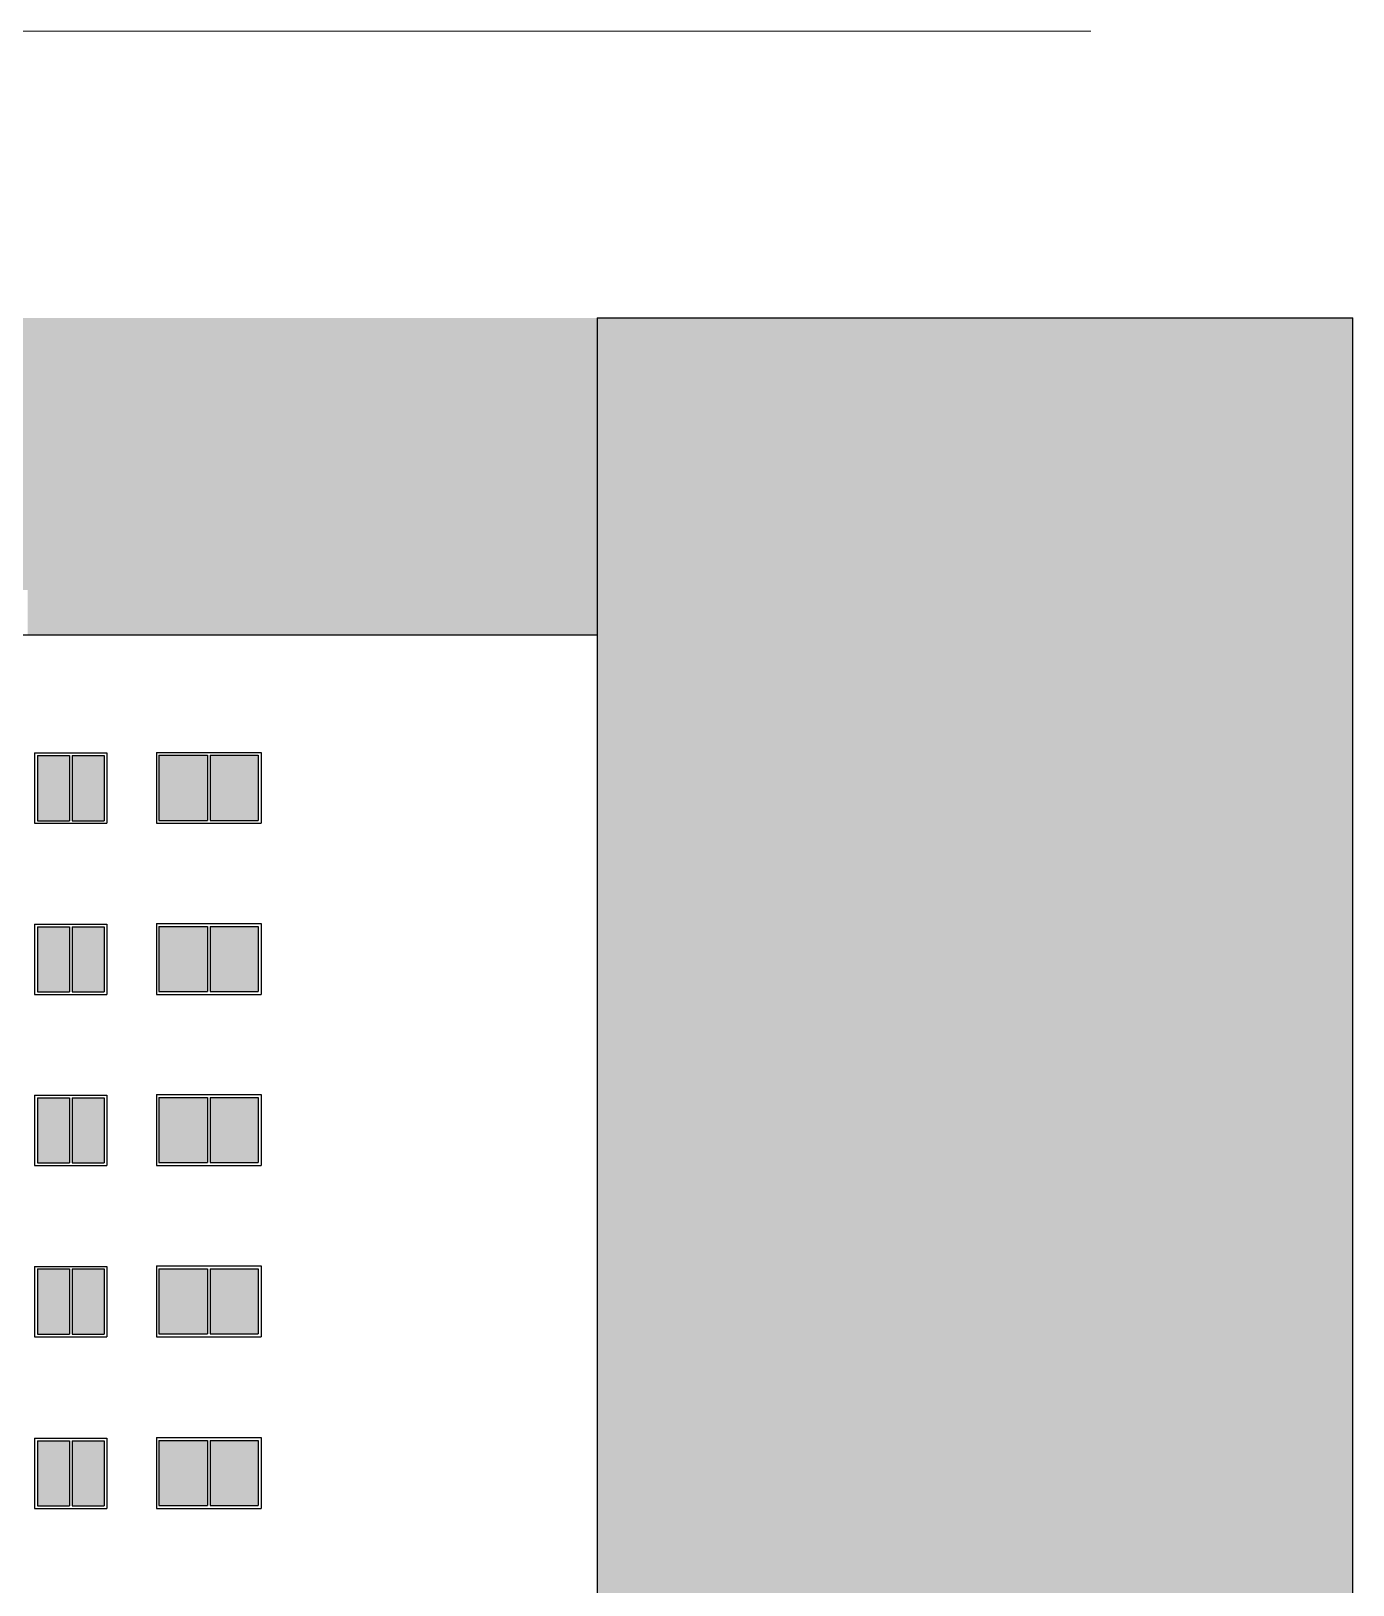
# Model space of a CAD drawing. Header units: millimetres. Extents: x 935 to 1399, y 512 to 900.
# Drawn here: x 1192.12 to 1214.86, y 670.7 to 697.43 of the extents above; entities that cross this region are included whole.
import ezdxf

# ---------------------------------------------------------------- set-up
doc = ezdxf.new("R2010")
doc.units = ezdxf.units.MM
doc.layers.add('MOBIL', color=7, linetype='Continuous')
doc.layers.add('P-Lim_trac_viario', color=1, linetype='Continuous', lineweight=20)

msp = doc.modelspace()

# ---------------------------------------------------------------- hatches: boundary and pattern name
for points in [[(1201.86039, 692.49577), (1186.79249, 692.49577), (1186.79249, 687.81577), (1192.06039, 687.81577), (1192.06039, 687.04577), (1201.86039, 687.04577)], [(1214.86039, 692.49577), (1201.86039, 692.49577), (1201.86039, 687.04577), (1201.86039, 653.39577), (1214.86039, 653.39577)]]:
    msp.add_hatch(color=254).paths.add_polyline_path(points)
at = {"layer": 'MOBIL'}
h = msp.add_hatch(color=254, dxfattribs=at)
h.paths.add_polyline_path([(1192.78058, 684.96796), (1192.23258, 684.96796), (1192.23258, 683.84796), (1192.78058, 683.84796)])
h.paths.add_polyline_path([(1193.37858, 684.96796), (1192.83058, 684.96796), (1192.83058, 683.84796), (1193.37858, 683.84796)])
h.paths.add_polyline_path([(1192.78058, 682.02296), (1192.23258, 682.02296), (1192.23258, 680.90296), (1192.78058, 680.90296)])
h.paths.add_polyline_path([(1192.83058, 680.90296), (1193.37858, 680.90296), (1193.37858, 682.02296), (1192.83058, 682.02296)])
h.paths.add_polyline_path([(1194.32203, 680.90796), (1195.15453, 680.90796), (1195.15453, 682.02796), (1194.32203, 682.02796)])
h.paths.add_polyline_path([(1195.19953, 680.90796), (1196.02703, 680.90796), (1196.02703, 682.02796), (1195.19953, 682.02796)])
h.paths.add_polyline_path([(1195.15453, 684.97296), (1194.32203, 684.97296), (1194.32203, 683.85296), (1195.15453, 683.85296)])
h.paths.add_polyline_path([(1196.02703, 683.85296), (1196.02703, 684.97296), (1195.19953, 684.97296), (1195.19953, 683.85296)])
h = msp.add_hatch(color=254, dxfattribs=at)
h.paths.add_polyline_path([(1192.23258, 677.96296), (1192.78058, 677.96296), (1192.78058, 679.08296), (1192.23258, 679.08296)])
h.paths.add_polyline_path([(1192.83058, 677.96296), (1193.37858, 677.96296), (1193.37858, 679.08296), (1192.83058, 679.08296)])
h.paths.add_polyline_path([(1192.78058, 676.13796), (1192.23258, 676.13796), (1192.23258, 675.01796), (1192.78058, 675.01796)])
h.paths.add_polyline_path([(1193.37858, 676.13796), (1192.83058, 676.13796), (1192.83058, 675.01796), (1193.37858, 675.01796)])
h.paths.add_polyline_path([(1192.78058, 673.18296), (1192.23258, 673.18296), (1192.23258, 672.06296), (1192.78058, 672.06296)])
h.paths.add_polyline_path([(1192.83058, 672.06296), (1193.37858, 672.06296), (1193.37858, 673.18296), (1192.83058, 673.18296)])
h.paths.add_polyline_path([(1195.15453, 673.18796), (1194.32203, 673.18796), (1194.32203, 672.06796), (1195.15453, 672.06796)])
h.paths.add_polyline_path([(1195.19953, 672.06796), (1196.02703, 672.06796), (1196.02703, 673.18796), (1195.19953, 673.18796)])
h.paths.add_polyline_path([(1195.15453, 676.14296), (1194.32203, 676.14296), (1194.32203, 675.02296), (1195.15453, 675.02296)])
h.paths.add_polyline_path([(1196.02703, 676.14296), (1195.19953, 676.14296), (1195.19953, 675.02296), (1196.02703, 675.02296)])
h.paths.add_polyline_path([(1195.15453, 679.08796), (1194.32203, 679.08796), (1194.32203, 677.96796), (1195.15453, 677.96796)])
h.paths.add_polyline_path([(1196.02703, 679.08796), (1195.19953, 679.08796), (1195.19953, 677.96796), (1196.02703, 677.96796)])

# ---------------------------------------------------------------- linework, layer by layer
at = {"color": 254}
for p, q in [((1201.86039, 692.49577), (1201.86039, 687.04577)), ((1201.86039, 692.49577), (1214.86039, 692.49577)), ((1214.86039, 650.89577), (1214.86039, 692.49577))]:
    msp.add_line(p, q, dxfattribs=at)
at = {"color": 6}
for p, q in [((1178.86039, 687.04577), (1201.86039, 687.04577)), ((1201.86039, 687.04577), (1201.86039, 653.39577))]:
    msp.add_line(p, q, dxfattribs=at)
at = {"color": 1}
for p, q in [((1192.18258, 685.01296), (1192.18258, 683.80296)), ((1192.18258, 685.01296), (1193.42358, 685.01296)), ((1193.42358, 685.01296), (1193.42358, 683.84796)), ((1194.27703, 685.02296), (1196.07703, 685.02296)), ((1194.27703, 685.02296), (1194.27703, 683.80296)), ((1192.23258, 684.96796), (1192.78058, 684.96796)), ((1192.23258, 684.96796), (1192.23258, 683.84796)), ((1192.78058, 684.96796), (1192.78058, 683.84796)), ((1192.83058, 684.96796), (1192.83058, 683.84796)), ((1192.83058, 684.96796), (1193.37858, 684.96796)), ((1193.37858, 684.96796), (1193.37858, 683.84796)), ((1194.32203, 684.97296), (1194.32203, 683.85296)), ((1194.32203, 684.97296), (1195.15453, 684.97296)), ((1194.32203, 684.97296), (1195.15453, 684.97296)), ((1195.15453, 684.97296), (1195.15453, 683.85296)), ((1195.19953, 684.97296), (1195.19953, 683.85296)), ((1195.19953, 684.97296), (1195.49553, 684.97296)), ((1195.19953, 684.97296), (1196.02703, 684.97296)), ((1192.18258, 683.80296), (1193.42358, 683.80296)), ((1192.23258, 683.84796), (1192.78058, 683.84796)), ((1192.83058, 683.84796), (1193.37858, 683.84796)), ((1193.42358, 683.84796), (1193.42358, 683.80296)), ((1194.27703, 683.80296), (1196.07703, 683.80296)), ((1194.32203, 683.85296), (1195.15453, 683.85296)), ((1194.32203, 683.85296), (1195.15453, 683.85296)), ((1195.19953, 683.85296), (1195.49553, 683.85296)), ((1195.19953, 683.85296), (1196.02703, 683.85296)), ((1192.18258, 682.06796), (1192.18258, 680.85796)), ((1192.18258, 682.06796), (1193.42358, 682.06796)), ((1193.42358, 682.06796), (1193.42358, 680.90296)), ((1194.27703, 682.07796), (1196.07703, 682.07796)), ((1194.27703, 682.07796), (1194.27703, 680.85796)), ((1192.23258, 682.02296), (1192.78058, 682.02296)), ((1192.23258, 682.02296), (1192.23258, 680.90296)), ((1192.78058, 682.02296), (1192.78058, 680.90296)), ((1192.83058, 682.02296), (1192.83058, 680.90296)), ((1192.83058, 682.02296), (1193.37858, 682.02296)), ((1193.37858, 682.02296), (1193.37858, 680.90296)), ((1194.32203, 682.02796), (1194.32203, 680.90796)), ((1194.32203, 682.02796), (1195.15453, 682.02796)), ((1194.32203, 682.02796), (1195.15453, 682.02796)), ((1195.15453, 682.02796), (1195.15453, 680.90796)), ((1195.19953, 682.02796), (1195.19953, 680.90796)), ((1195.19953, 682.02796), (1195.49553, 682.02796)), ((1195.19953, 682.02796), (1196.02703, 682.02796)), ((1192.18258, 680.85796), (1193.42358, 680.85796)), ((1192.23258, 680.90296), (1192.78058, 680.90296)), ((1192.83058, 680.90296), (1193.37858, 680.90296)), ((1193.42358, 680.90296), (1193.42358, 680.85796)), ((1194.27703, 680.85796), (1196.07703, 680.85796)), ((1194.32203, 680.90796), (1195.15453, 680.90796)), ((1194.32203, 680.90796), (1195.15453, 680.90796)), ((1195.19953, 680.90796), (1195.49553, 680.90796)), ((1195.19953, 680.90796), (1196.02703, 680.90796)), ((1192.18258, 679.12796), (1192.18258, 677.91796)), ((1192.18258, 679.12796), (1193.42358, 679.12796)), ((1193.42358, 679.12796), (1193.42358, 677.96296)), ((1194.27703, 679.13796), (1196.07703, 679.13796)), ((1194.27703, 679.13796), (1194.27703, 677.91796)), ((1192.23258, 679.08296), (1192.78058, 679.08296)), ((1192.23258, 679.08296), (1192.23258, 677.96296)), ((1192.78058, 679.08296), (1192.78058, 677.96296)), ((1192.83058, 679.08296), (1192.83058, 677.96296)), ((1192.83058, 679.08296), (1193.37858, 679.08296)), ((1193.37858, 679.08296), (1193.37858, 677.96296)), ((1194.32203, 679.08796), (1194.32203, 677.96796)), ((1194.32203, 679.08796), (1195.15453, 679.08796)), ((1194.32203, 679.08796), (1195.15453, 679.08796)), ((1195.15453, 679.08796), (1195.15453, 677.96796)), ((1195.19953, 679.08796), (1195.19953, 677.96796)), ((1195.19953, 679.08796), (1195.49553, 679.08796)), ((1195.19953, 679.08796), (1196.02703, 679.08796)), ((1192.18258, 677.91796), (1193.42358, 677.91796)), ((1192.23258, 677.96296), (1192.78058, 677.96296)), ((1192.83058, 677.96296), (1193.37858, 677.96296)), ((1193.42358, 677.96296), (1193.42358, 677.91796)), ((1194.27703, 677.91796), (1196.07703, 677.91796)), ((1194.32203, 677.96796), (1195.15453, 677.96796)), ((1194.32203, 677.96796), (1195.15453, 677.96796)), ((1195.19953, 677.96796), (1195.49553, 677.96796)), ((1195.19953, 677.96796), (1196.02703, 677.96796)), ((1192.18258, 676.18296), (1192.18258, 674.97296)), ((1192.18258, 676.18296), (1193.42358, 676.18296)), ((1193.42358, 676.18296), (1193.42358, 675.01796)), ((1194.27703, 676.19296), (1196.07703, 676.19296)), ((1194.27703, 676.19296), (1194.27703, 674.97296)), ((1192.23258, 676.13796), (1192.78058, 676.13796)), ((1192.23258, 676.13796), (1192.23258, 675.01796)), ((1192.78058, 676.13796), (1192.78058, 675.01796)), ((1192.83058, 676.13796), (1192.83058, 675.01796)), ((1192.83058, 676.13796), (1193.37858, 676.13796)), ((1193.37858, 676.13796), (1193.37858, 675.01796)), ((1194.32203, 676.14296), (1194.32203, 675.02296)), ((1194.32203, 676.14296), (1195.15453, 676.14296)), ((1194.32203, 676.14296), (1195.15453, 676.14296)), ((1195.15453, 676.14296), (1195.15453, 675.02296)), ((1195.19953, 676.14296), (1195.19953, 675.02296)), ((1195.19953, 676.14296), (1195.49553, 676.14296)), ((1195.19953, 676.14296), (1196.02703, 676.14296)), ((1192.18258, 674.97296), (1193.42358, 674.97296)), ((1192.23258, 675.01796), (1192.78058, 675.01796)), ((1192.83058, 675.01796), (1193.37858, 675.01796)), ((1193.42358, 675.01796), (1193.42358, 674.97296)), ((1194.27703, 674.97296), (1196.07703, 674.97296)), ((1194.32203, 675.02296), (1195.15453, 675.02296)), ((1194.32203, 675.02296), (1195.15453, 675.02296)), ((1195.19953, 675.02296), (1195.49553, 675.02296)), ((1195.19953, 675.02296), (1196.02703, 675.02296)), ((1192.18258, 673.22796), (1192.18258, 672.01796)), ((1192.18258, 673.22796), (1193.42358, 673.22796)), ((1193.42358, 673.22796), (1193.42358, 672.06296)), ((1194.27703, 673.23796), (1196.07703, 673.23796)), ((1194.27703, 673.23796), (1194.27703, 672.01796)), ((1192.23258, 673.18296), (1192.78058, 673.18296)), ((1192.23258, 673.18296), (1192.23258, 672.06296)), ((1192.78058, 673.18296), (1192.78058, 672.06296)), ((1192.83058, 673.18296), (1192.83058, 672.06296)), ((1192.83058, 673.18296), (1193.37858, 673.18296)), ((1193.37858, 673.18296), (1193.37858, 672.06296)), ((1194.32203, 673.18796), (1194.32203, 672.06796)), ((1194.32203, 673.18796), (1195.15453, 673.18796)), ((1194.32203, 673.18796), (1195.15453, 673.18796)), ((1195.15453, 673.18796), (1195.15453, 672.06796)), ((1195.19953, 673.18796), (1195.19953, 672.06796)), ((1195.19953, 673.18796), (1195.49553, 673.18796)), ((1195.19953, 673.18796), (1196.02703, 673.18796)), ((1192.18258, 672.01796), (1193.42358, 672.01796)), ((1192.23258, 672.06296), (1192.78058, 672.06296)), ((1192.83058, 672.06296), (1193.37858, 672.06296)), ((1193.42358, 672.06296), (1193.42358, 672.01796)), ((1194.27703, 672.01796), (1196.07703, 672.01796)), ((1194.32203, 672.06796), (1195.15453, 672.06796)), ((1194.32203, 672.06796), (1195.15453, 672.06796)), ((1195.19953, 672.06796), (1195.49553, 672.06796)), ((1195.19953, 672.06796), (1196.02703, 672.06796))]:
    msp.add_line(p, q, dxfattribs=at)
at = {"layer": 'MOBIL', "color": 1}
for p, q in [((1196.07703, 685.02296), (1196.07703, 683.80296)), ((1196.02703, 684.97296), (1196.02703, 683.85296)), ((1196.07703, 682.07796), (1196.07703, 680.85796)), ((1196.02703, 682.02796), (1196.02703, 680.90796)), ((1196.07703, 679.13796), (1196.07703, 677.91796)), ((1196.02703, 679.08796), (1196.02703, 677.96796)), ((1196.07703, 676.19296), (1196.07703, 674.97296)), ((1196.02703, 676.14296), (1196.02703, 675.02296)), ((1196.07703, 673.23796), (1196.07703, 672.01796)), ((1196.02703, 673.18796), (1196.02703, 672.06796))]:
    msp.add_line(p, q, dxfattribs=at)
at = {"layer": 'P-Lim_trac_viario', "color": 7}
msp.add_line((1210.35113, 697.42951), (1121.07509, 697.42951), dxfattribs=at)

doc.saveas('drawing.dxf')
